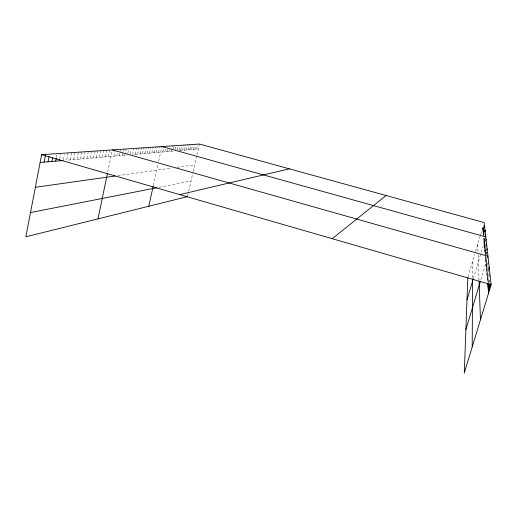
<?xml version="1.0" encoding="UTF-8"?>
<svg xmlns="http://www.w3.org/2000/svg" width="517" height="517" viewBox="0 0 517 517"><rect width="100%" height="100%" fill="white"/><g stroke="black" fill="none" stroke-linecap="round" stroke-linejoin="round"><path stroke-width="0.39" stroke-dasharray="2.58 1.94" d="M472.577 277.849L472.661 261.337M56.418 157.388L56.999 154.383M59.688 159.333L60.709 154.124M63.19 159.772L64.211 154.609M68.082 152.896L66.635 160.205L126.801 155.081M70.157 159.908L71.598 152.657M73.621 159.611L75.055 152.425M77.027 159.32L78.455 152.192M80.374 159.036L81.796 151.972M83.67 158.758L85.085 151.746M86.908 158.48L88.31 151.533M90.087 158.208L91.49 151.313M93.222 157.944L94.617 151.106M96.298 157.679L97.687 150.899M99.329 157.42L100.712 150.693M102.314 157.168L103.691 150.492M105.248 156.916L106.618 150.298M108.137 156.67L109.501 150.104M107.736 172.051L112.338 149.911M113.837 156.186L115.039 150.434M116.648 155.947L117.391 152.379M119.414 155.714L120.752 149.342M122.135 155.481L122.8 152.321M122.968 151.533L123.466 149.161M124.817 155.255L126.142 148.98M127.789 153.471L128.61 149.581M130.226 154.034L131.047 150.169M132.623 154.589L133.929 148.457M135.144 154.376L136.443 148.289M137.632 154.163L138.924 148.12M140.088 153.95L141.374 147.952M142.498 153.749L143.784 147.791M144.883 153.543L146.156 147.629M147.229 153.342L148.495 147.474M149.542 153.148L150.802 147.319M151.824 152.954L153.077 147.164M154.072 152.761L155.32 147.015M156.289 152.573L157.536 146.867M158.473 152.386L159.714 146.718M153.329 185.506L158.002 164.206M158.654 161.214L161.866 146.57M162.758 152.024L163.986 146.427M164.858 151.843L165.931 146.983M166.926 151.668L167.45 149.303M168.975 151.494L169.317 149.924M170.991 151.319L172.193 145.878M174.009 146.511L172.975 151.151L133.25 154.531M175.282 149.452L175.967 146.376M177.047 150.059L177.732 147.002M178.96 149.898L179.974 145.348M180.679 150.499L181.861 145.225M182.546 150.337L183.722 145.096M184.388 150.182L185.558 144.973M186.204 150.027L187.367 144.85M188.001 149.872L189.157 144.734M189.771 149.723L190.928 144.611M191.523 149.575L192.673 144.495M193.255 149.426L194.392 144.379M194.961 149.277L196.098 144.262M196.647 149.135L197.778 144.153M187.645 195.853L188.182 193.52M188.711 191.18L192.86 172.943M193.171 171.592L196.512 156.929M196.958 154.945L199.446 144.036M467.995 276.989L474.768 254.28M475.608 251.456L480.19 236.088M480.603 234.705L483.33 225.548M482.729 228.436L483.395 226.2M482.788 229.109L483.46 226.853M482.852 229.787L483.305 228.275M482.917 230.472L483.595 228.191M482.975 231.17L484.119 227.338M483.04 231.881L484.423 227.254M483.104 232.592L484.526 227.842M483.175 233.322L483.99 230.582M483.24 234.052L484.061 231.299M483.305 234.802L484.132 232.03M484.002 233.464L483.376 235.558L482.671 227.777M483.867 234.918L484.287 233.516M483.731 239.5L484.164 238.053M483.809 240.321L484.461 238.137M483.886 241.155L484.759 238.227M483.964 242.001L484.843 239.054M473.385 278.437L480.784 253.718M481.191 252.367L485.599 237.665M484.119 243.733L484.791 241.491M484.196 244.619L485.101 241.607M484.28 245.517L485.644 240.961M484.364 246.428L485.282 243.371M484.448 247.352L485.373 244.276M484.532 248.296L485.36 245.536M484.616 249.252L485.457 246.467M484.707 250.222L486.18 245.317M484.797 251.204L486.491 245.556M484.888 252.206L485.954 248.651M486.058 249.64L484.978 253.22L483.589 237.885M485.075 254.254L486.161 250.642M485.392 254.577L486.484 250.939M485.709 254.907L486.594 251.973M485.366 257.46L486.032 255.243M486.258 254.5L487.143 251.54M485.463 258.565L485.915 257.072M485.566 259.683L486.245 257.427M485.67 260.827L486.814 257.033M485.78 261.99L487.621 255.87M480.875 279.787L487.744 257.001M485.993 264.349L487.26 260.148M486.103 265.544L487.376 261.311M486.213 266.766L487.499 262.5M486.323 268.006L488.274 261.55M486.439 269.273L488.403 262.759M486.555 270.559L487.88 266.177M486.671 271.871L488.009 267.451M486.794 273.202L488.145 268.743M486.917 274.559L488.733 268.562M487.046 275.942L489.101 269.137M487.176 277.351L488.559 272.776M487.305 278.786L488.701 274.165M487.434 280.253L489.573 273.189M489.735 274.611L487.57 281.739L485.269 256.374M487.925 282.541L489.237 278.224M488.513 282.631L489.392 279.729M489.108 282.728L489.773 280.524M159.068 187.303L191.025 181.028M117.889 175.651L171.121 168.154M176.911 167.34L194.709 164.833M179.425 150.602L198.315 148.993M477.721 244.373L477.986 251.637M478.115 255.165L479.02 279.975"/><path stroke-width="0.78" d="M472.208 346.926L472.57 278.947M467.795 277.668L464.292 372.964L491.15 284.654L484.216 222.581L199.446 144.036L41.619 154.68L25.85 236.805L187.471 196.634M44.119 162.125L45.606 154.409M48.042 161.789L49.083 156.438M51.894 161.459L52.637 157.672M55.681 161.142L56.269 158.137M59.397 160.826L59.688 159.333M97.997 218.872L107.426 173.531M148.786 206.251L153.168 186.275M484.119 227.338L484.578 225.806M484.629 231.37L485.043 229.975M484.707 232.107L485.127 230.705M485.114 235.959L485.547 234.505M485.198 236.76L485.637 235.3M466.98 299.821L473.178 279.122M485.644 240.961L486.103 239.442M486.18 245.317L486.6 243.914M486.704 250.209L487.143 248.755M465.888 329.516L480.461 281.164M488.733 268.562L489.185 267.063M487.848 284.809L488.294 283.361M487.996 286.392L488.882 283.458M488.138 288.008L489.263 284.305M488.287 289.649L489.883 284.415M488.442 291.329L490.736 283.781M332.198 238.699L386.089 195.516M179.729 194.612L289.352 168.839M30.503 212.552L156.961 187.716M35.356 187.283L115.149 176.038M40.126 162.467L63.048 160.516M161.866 146.57L485.818 236.922M112.338 149.911L487.977 256.232M41.619 154.68L491.15 284.654M487.712 283.264L488.597 293.042M479.065 281.274L480.474 319.758"/></g></svg>
